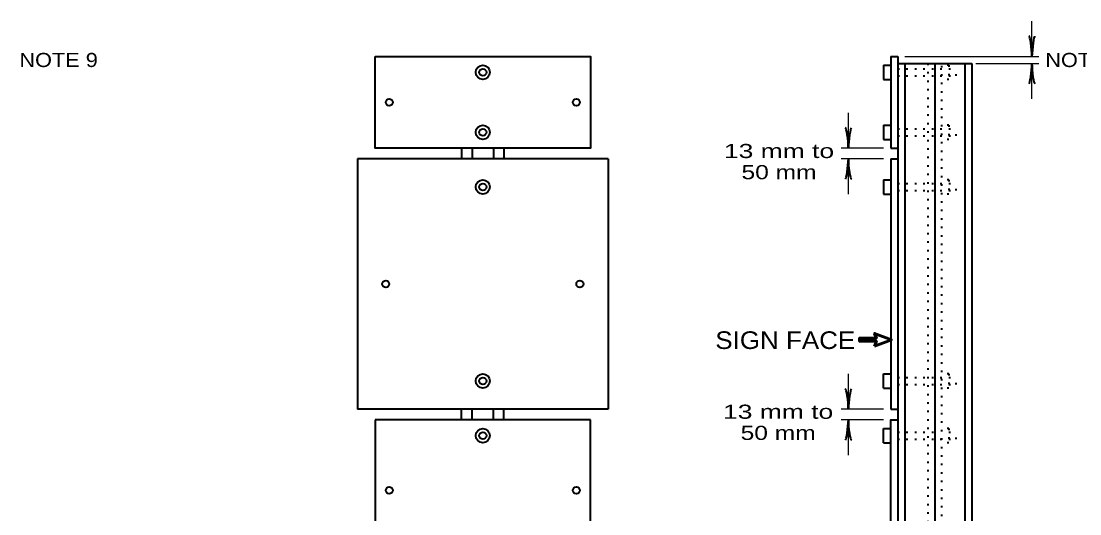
# Model space of a CAD drawing. Extents: x 826 to 1681, y -33 to 511.
# Drawn here: x 1089.5 to 1269.5, y 214.3 to 298.1 of the extents above; entities that cross this region are included whole.
import ezdxf
from ezdxf.enums import TextEntityAlignment as Align

# ---------------------------------------------------------------- set-up
doc = ezdxf.new("R2010")
doc.units = 0
doc.header["$LTSCALE"] = 0.96
doc.linetypes.add('DOTTED', pattern=[1.5, 0.3, -1.2])
doc.layers.add('1', color=7, linetype='Continuous', lineweight=40)

msp = doc.modelspace()

# ---------------------------------------------------------------- linework, layer by layer
at = {"layer": '1', "lineweight": 25}
for p, q in [((1261.3503, 292.0914), (1261.3503, 298.0914)), ((1239.7503, 292.0914), (1262.5503, 292.0914)), ((1251.8094, 290.8914), (1262.5503, 290.8914)), ((1261.3503, 284.8914), (1261.3503, 290.8914)), ((1230.1503, 276.4914), (1230.1503, 282.4914)), ((1236.1503, 276.4914), (1228.9503, 276.4914)), ((1236.1503, 274.6914), (1228.9503, 274.6914)), ((1230.1503, 268.6914), (1230.1503, 274.6914)), ((1230.1503, 232.0914), (1230.1503, 238.0914)), ((1236.1503, 232.0914), (1228.9503, 232.0914)), ((1236.1503, 230.2914), (1228.9503, 230.2914)), ((1230.1503, 224.2914), (1230.1503, 230.2914))]:
    msp.add_line(p, q, dxfattribs=at)
at = {"layer": '1'}
for p, q in [((1237.3503, 292.0914), (1237.3503, 276.4914)), ((1237.3503, 292.0914), (1238.5503, 292.0914)), ((1236.1503, 290.5914), (1236.1503, 288.1914)), ((1236.1503, 290.5914), (1237.3503, 290.5914)), ((1238.5503, 290.8914), (1244.8503, 290.8914)), ((1239.7503, 290.8914), (1239.7503, 195.4914)), ((1244.8503, 290.8914), (1244.8503, 195.4914)), ((1244.8503, 290.8914), (1251.1503, 290.8914)), ((1249.9503, 290.8914), (1249.9503, 98.8669)), ((1251.1503, 290.8914), (1251.1503, 98.8914)), ((1236.1503, 288.1914), (1237.3503, 288.1914)), ((1236.1503, 280.3914), (1236.1503, 277.9914)), ((1236.1503, 280.3914), (1237.3503, 280.3914)), ((1236.1503, 277.9914), (1237.3503, 277.9914)), ((1164.4162, 276.4914), (1164.4162, 274.6914)), ((1166.2162, 276.4914), (1166.2162, 274.6914)), ((1169.8162, 276.4914), (1169.8162, 274.6914)), ((1171.6162, 276.4914), (1171.6162, 274.6914)), ((1237.3503, 276.4914), (1238.5503, 276.4914)), ((1189.3162, 274.6914), (1146.7162, 274.6914)), ((1146.7162, 274.6914), (1146.7162, 232.0914)), ((1189.3162, 274.6914), (1189.3162, 232.0914)), ((1237.3503, 274.6914), (1237.3503, 232.0914)), ((1237.3503, 274.6914), (1238.5503, 274.6914)), ((1236.1503, 271.0914), (1236.1503, 268.6914)), ((1236.1503, 271.0914), (1237.3503, 271.0914)), ((1236.1503, 268.6914), (1237.3503, 268.6914)), ((1236.1503, 235.6914), (1236.1503, 238.0914)), ((1236.1503, 238.0914), (1237.3503, 238.0914)), ((1236.1503, 235.6914), (1237.3503, 235.6914)), ((1189.3162, 232.0914), (1146.7162, 232.0914)), ((1164.4162, 230.2914), (1164.4162, 232.0914)), ((1166.2162, 230.2914), (1166.2162, 232.0914)), ((1169.8162, 230.2914), (1169.8162, 232.0914)), ((1171.6162, 230.2914), (1171.6162, 232.0914)), ((1237.3503, 232.0914), (1238.5503, 232.0914)), ((1186.3162, 230.2914), (1149.7162, 230.2914)), ((1149.7162, 230.2914), (1149.7162, 206.2914)), ((1186.3162, 206.2914), (1186.3162, 230.2914)), ((1236.1503, 226.3914), (1236.1503, 228.7914)), ((1236.1503, 228.7914), (1237.3503, 228.7914)), ((1236.1503, 226.3914), (1237.3503, 226.3914))]:
    msp.add_line(p, q, dxfattribs=at)
at = {"layer": '1', "linetype": 'DOTTED'}
for p, q in [((1238.5503, 289.9914), (1246.0503, 289.9914)), ((1243.6503, 290.8914), (1243.6503, 195.4914)), ((1246.0503, 195.1914), (1246.0503, 290.8914)), ((1247.2503, 290.5914), (1246.0503, 290.5914)), ((1247.2503, 290.5914), (1247.2503, 288.1914)), ((1247.2503, 289.9914), (1248.4503, 289.9914)), ((1238.5503, 288.7914), (1246.0503, 288.7914)), ((1247.2503, 288.1914), (1246.0503, 288.1914)), ((1238.5503, 279.7914), (1246.0503, 279.7914)), ((1247.2503, 280.3914), (1246.0503, 280.3914)), ((1247.2503, 280.3914), (1247.2503, 277.9914)), ((1247.2503, 279.7914), (1248.4503, 279.7914)), ((1238.5503, 278.5914), (1246.0503, 278.5914)), ((1247.2503, 277.9914), (1246.0503, 277.9914)), ((1238.5503, 270.4914), (1246.0503, 270.4914)), ((1247.2503, 271.0914), (1246.0503, 271.0914)), ((1247.2503, 271.0914), (1247.2503, 268.6914)), ((1247.2503, 270.4914), (1248.4503, 270.4914)), ((1238.5503, 269.2914), (1246.0503, 269.2914)), ((1247.2503, 268.6914), (1246.0503, 268.6914)), ((1247.2503, 238.0914), (1246.0503, 238.0914)), ((1247.2503, 238.0914), (1247.2503, 235.6914)), ((1238.5503, 237.4914), (1246.0503, 237.4914)), ((1238.5503, 236.2914), (1246.0503, 236.2914)), ((1247.2503, 237.4914), (1248.4503, 237.4914)), ((1247.2503, 235.6914), (1246.0503, 235.6914)), ((1247.2503, 228.7914), (1246.0503, 228.7914)), ((1247.2503, 228.7914), (1247.2503, 226.3914)), ((1238.5503, 228.1914), (1244.8503, 228.1914)), ((1238.5503, 226.9914), (1246.0503, 226.9914)), ((1247.2503, 228.1914), (1248.4503, 228.1914)), ((1247.2503, 226.3914), (1246.0503, 226.3914))]:
    msp.add_line(p, q, dxfattribs=at)
at = {"layer": '1'}
msp.add_lwpolyline([(1149.7162, 292.0914), (1186.3162, 292.0914), (1186.3162, 276.4914), (1149.7162, 276.4914)], close=True, dxfattribs=at)
for points in [[(1238.5503, 292.0914), (1238.5503, 274.6914), (1238.5503, 196.6914)], [(1237.3503, 206.2914), (1237.3503, 230.2914), (1238.5503, 230.2914)]]:
    msp.add_lwpolyline(points, dxfattribs=at)
at = {"layer": '1', "linetype": 'DOTTED'}
for points in [[(1247.2503, 288.7914), (1248.4503, 288.7914), (1248.4503, 289.9914)], [(1247.2503, 278.5914), (1248.4503, 278.5914), (1248.4503, 279.7914)], [(1247.2503, 269.2914), (1248.4503, 269.2914), (1248.4503, 270.4914)], [(1247.2503, 236.2914), (1248.4503, 236.2914), (1248.4503, 237.4914)], [(1247.2503, 226.9914), (1248.4503, 226.9914), (1248.4503, 228.1914)]]:
    msp.add_lwpolyline(points, dxfattribs=at)
at = {"layer": '1', "lineweight": 60}
msp.add_lwpolyline([(1234.6046, 242.8293), (1237.4666, 243.9093), (1234.6046, 244.9893), (1234.9286, 244.1793), (1232.0666, 244.1793), (1232.0666, 243.6393), (1234.9286, 243.6393)], close=True, dxfattribs=at)
at = {"layer": '1'}
for centre, radius in [((1168.0162, 289.3914), 1.2), ((1168.0162, 289.3914), 0.6), ((1152.1162, 284.2914), 0.6), ((1183.9162, 284.2914), 0.6), ((1168.0162, 279.1914), 1.2), ((1168.0162, 279.1914), 0.6), ((1168.0162, 269.8914), 1.2), ((1168.0162, 269.8914), 0.6), ((1151.5162, 253.3914), 0.6), ((1184.5162, 253.3914), 0.6), ((1168.0162, 236.8914), 1.2), ((1168.0162, 236.8914), 0.6), ((1168.0162, 227.5914), 1.2), ((1168.0162, 227.5914), 0.6), ((1152.1162, 218.2914), 0.6), ((1183.9162, 218.2914), 0.6)]:
    msp.add_circle(centre, radius, dxfattribs=at)
for centre, major_axis, ratio, start_param, end_param in [((1261.0187, 293.4008), (0.1874, -2.1428), 0.122415, 0.89635335, 3.14159265), ((1261.0187, 293.4008), (0.1874, -2.1428), 0.122415, 0.89635335, 3.14159265), ((1261.6042, 293.436), (-0.2108, -2.1077), 0.07063, 3.14071475, 5.41810995), ((1261.6042, 293.436), (-0.2108, -2.1077), 0.07063, 3.14071475, 5.41810995), ((1261.0964, 289.5468), (0.2108, 2.1077), 0.07063, 3.14071475, 5.41810995), ((1261.6819, 289.582), (-0.1874, 2.1428), 0.122415, 0.89635335, 3.14159265), ((1229.8187, 277.8008), (0.1874, -2.1428), 0.122415, 0.89635335, 3.14159265), ((1229.8187, 277.8008), (0.1874, -2.1428), 0.122415, 0.89635335, 3.14159265), ((1230.4042, 277.836), (-0.2108, -2.1077), 0.07063, 3.14071475, 5.41810995), ((1230.4042, 277.836), (-0.2108, -2.1077), 0.07063, 3.14071475, 5.41810995), ((1229.8964, 273.3468), (0.2108, 2.1077), 0.07063, 3.14071475, 5.41810995), ((1230.4819, 273.382), (-0.1874, 2.1428), 0.122415, 0.89635335, 3.14159265), ((1229.8187, 233.4008), (0.1874, -2.1428), 0.122415, 0.89635335, 3.14159265), ((1229.8187, 233.4008), (0.1874, -2.1428), 0.122415, 0.89635335, 3.14159265), ((1230.4042, 233.436), (-0.2108, -2.1077), 0.07063, 3.14071475, 5.41810995), ((1230.4042, 233.436), (-0.2108, -2.1077), 0.07063, 3.14071475, 5.41810995), ((1229.8964, 228.9468), (0.2108, 2.1077), 0.07063, 3.14071475, 5.41810995), ((1230.4819, 228.982), (-0.1874, 2.1428), 0.122415, 0.89635335, 3.14159265)]:
    msp.add_ellipse(centre, major_axis=major_axis, ratio=ratio, start_param=start_param, end_param=end_param, dxfattribs=at)

# ---------------------------------------------------------------- texts
for s, height, width, p in [('NOTE 9', 2.4, 1.15, (1095.9094, 290.2894)), ('NOTE 9', 2.4, 1.15, (1270.2886, 290.2893)), ('13 mm to', 2.4, 1.4, (1218.364, 274.8087)), ('50 mm', 2.4, 1.3, (1218.3641, 271.2087)), ('SIGN FACE', 3, 1.1, (1219.4265, 242.3348)), ('13 mm to', 2.4, 1.4, (1218.2136, 230.4638)), ('50 mm', 2.4, 1.3, (1218.2137, 226.8638))]:
    msp.add_text(s, height=height, dxfattribs=dict(at, width=width)).set_placement(p, align=Align.CENTER)

doc.saveas('drawing.dxf')
